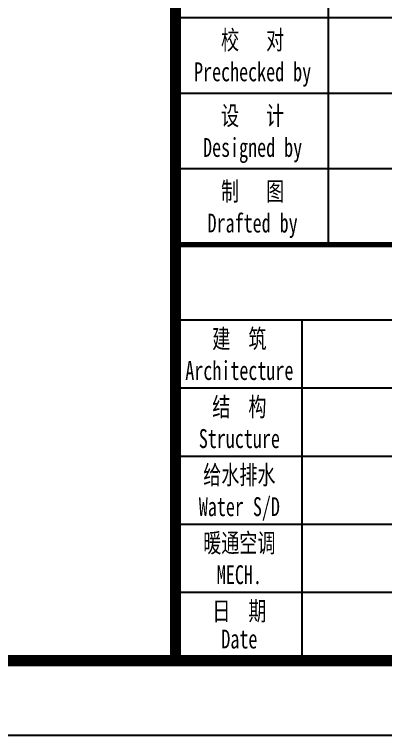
# Model space of a CAD drawing. Extents: x 180850 to 1399066, y 48356 to 327880.
# Drawn here: x 779424 to 786413, y 136382 to 149974 of the extents above; entities that cross this region are included whole.
import ezdxf
from ezdxf.enums import TextEntityAlignment as Align

# ---------------------------------------------------------------- set-up
doc = ezdxf.new("R2010")
doc.units = 0
doc.header["$LTSCALE"] = 1000
doc.layers.add('PUB_TITLE', color=4, linetype='Continuous')
doc.styles.add('_gyy_title_ST', font='', dxfattribs={"width": 0.8})
doc.styles.get('_gyy_title_ST').set_extended_font_data('SimSun')

msp = doc.modelspace()

# ---------------------------------------------------------------- linework, layer by layer
at = {"layer": 'PUB_TITLE'}
for p, q in [((785334.48, 155613.04), (785334.48, 145635.56)), ((792461.25, 149911.62), (782483.77, 149911.62)), ((792461.25, 148486.27), (782483.77, 148486.27)), ((792461.25, 147060.92), (782483.77, 147060.92)), ((792461.25, 144210.21), (782483.77, 144210.21)), ((784835.61, 144210.21), (784835.61, 137796.11)), ((792461.25, 142927.39), (782483.77, 142927.39)), ((792461.25, 141644.57), (782483.77, 141644.57)), ((792461.25, 140361.75), (782483.77, 140361.75)), ((792461.25, 139078.93), (782483.77, 139078.93))]:
    msp.add_line(p, q, dxfattribs=at)
msp.add_lwpolyline([(674841.6, 220381.89), (793770.78, 220381.89), (793770.78, 136381.97), (674841.6, 136381.97)], close=True, dxfattribs=at)
at = {"layer": 'PUB_TITLE', "const_width": 212.12}
for points in [[(678376.95, 137796.11), (678376.95, 218967.75), (792356.64, 218967.75), (792356.64, 137796.11)], [(782457.66, 218967.75), (792356.64, 218967.75), (792356.64, 137796.11), (782457.66, 137796.11)]]:
    msp.add_lwpolyline(points, close=True, dxfattribs=at)
at = {"layer": 'PUB_TITLE', "const_width": 99.77}
msp.add_lwpolyline([(782483.77, 145635.56), (792461.25, 145635.56)], dxfattribs=at)

# ---------------------------------------------------------------- texts
at = {"layer": 'PUB_TITLE', "style": '_gyy_title_ST', "width": 0.7}
for s, height, p in [('校   对', 356.338, (783909.15, 149312.98)), ('Prechecked by', 356.3382, (783909.13, 148714.33)), ('设   计', 356.338, (783909.15, 147887.62)), ('Designed by', 356.3382, (783909.13, 147288.97)), ('制   图', 356.338, (783909.15, 146462.27)), ('Drafted by', 356.338, (783909.13, 145863.62)), ('建  筑', 356.338, (783659.69, 143682.83)), ('Architecture', 356.3382, (783659.69, 143084.18)), ('结  构', 356.338, (783659.69, 142400.01)), ('Structure', 356.338, (783659.69, 141801.37)), ('给水排水', 356.338, (783659.69, 141117.19)), ('Water S/D', 356.338, (783659.69, 140518.54)), ('暖通空调', 356.338, (783659.69, 139834.37)), ('MECH.', 356.338, (783659.69, 139235.73)), ('日  期', 356.338, (783659.69, 138551.55)), ('Date', 356.338, (783659.69, 138024.17))]:
    msp.add_text(s, height=height, dxfattribs=at).set_placement(p, align=Align.CENTER)

doc.saveas('drawing.dxf')
